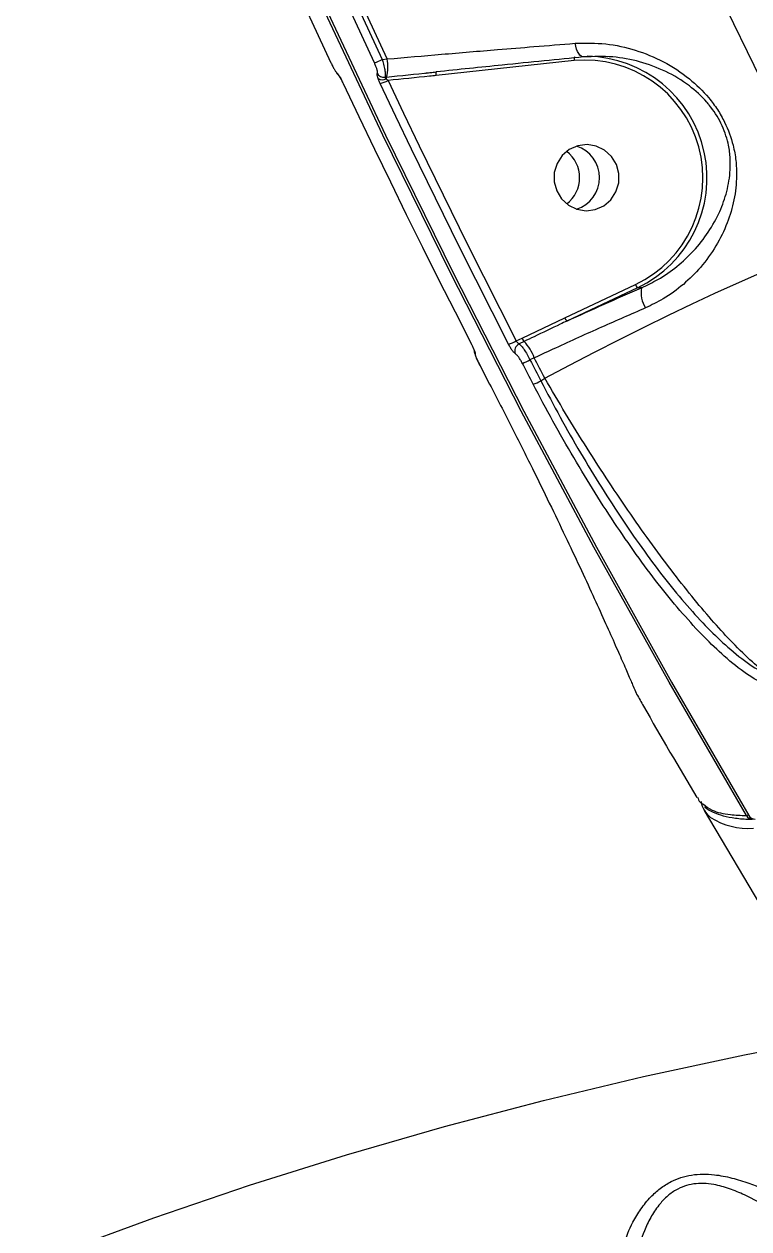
# Model space of a CAD drawing. Header units: millimetres. Extents: x -7245 to 6306, y -6696 to 5973.
# Drawn here: x 1706.9 to 1805.4, y -1257.4 to -1093.6 of the extents above; entities that cross this region are included whole.
import ezdxf

# ---------------------------------------------------------------- set-up
doc = ezdxf.new("R2010")
doc.units = ezdxf.units.MM
for name, color, linetype in [('DIKOM_ОБЪЕКТ', 7, 'Continuous'), ('DIKOM_РАЗМЕР_ЗОНА', 7, 'Continuous'), ('DIKOM_РАЗМЕР_ОБЪЕКТА', 7, 'Continuous')]:
    doc.layers.add(name, color=color, linetype=linetype)
doc.styles.add('style1', font='arial.ttf', dxfattribs={"width": 0.8})
doc.dimstyles.new('1-50', dxfattribs={"dimtxt": 300, "dimasz": 200, "dimexe": 100, "dimexo": 0, "dimgap": 100, "dimtad": 1, "dimtxsty": 'style1', "dimcen": 200, "dimclrd": 7, "dimclre": 7, "dimclrt": 7, "dimadec": 1, "dimazin": 2, "dimtfac": 1, "dimtmove": 0, "dimatfit": 2, "dimfxl": 0, "dimlwd": 25, "dimlwe": 18, "dimarcsym": 0})

# ---------------------------------------------------------------- blocks, each defined once
blk = doc.blocks.new('*D10')
at = {"layer": 'Defpoints', "color": 0, "transparency": 16777216}
for p in [(-4365.71, 2792.53), (4306.16, 475.6), (4306.16, -5965.27)]:
    blk.add_point(p, dxfattribs=at)
at = {"layer": 'DIKOM_РАЗМЕР_ОБЪЕКТА', "color": 7, "lineweight": 18, "transparency": 16777216}
for p, q in [((-4365.71, 2792.53), (-4365.71, -6065.27)), ((4306.16, 475.6), (4306.16, -6065.27))]:
    blk.add_line(p, q, dxfattribs=at)
at = {"layer": 'DIKOM_РАЗМЕР_ОБЪЕКТА', "color": 7, "lineweight": 25, "transparency": 16777216}
blk.add_line((-4165.71, -5965.27), (4106.16, -5965.27), dxfattribs=at)
at = {"layer": 'DIKOM_РАЗМЕР_ОБЪЕКТА', "color": 7, "transparency": 16777216}
for points in [[(-4165.71, -5931.93), (-4165.71, -5998.6), (-4365.71, -5965.27)], [(4106.16, -5931.93), (4106.16, -5998.6), (4306.16, -5965.27)]]:
    blk.add_solid(points, dxfattribs=at)
at = {"layer": 'DIKOM_РАЗМЕР_ОБЪЕКТА', "color": 7, "transparency": 16777216, "insert": (-85.78, -5712.1), "char_height": 300, "attachment_point": 5, "style": 'style1'}
blk.add_mtext('8650', dxfattribs=at)
blk = doc.blocks.new('*D11')
at = {"layer": 'Defpoints', "color": 0, "transparency": 16777216}
for p in [(-3472.32, 4472.83), (-6199.73, -2928.86), (1850.21, -2928.86)]:
    blk.add_point(p, dxfattribs=at)
at = {"layer": 'DIKOM_РАЗМЕР_ОБЪЕКТА', "color": 7, "lineweight": 18, "transparency": 16777216}
for p, q in [((-3472.32, 4472.83), (-6299.73, 4472.83)), ((1850.21, -2928.86), (-6299.73, -2928.86))]:
    blk.add_line(p, q, dxfattribs=at)
at = {"layer": 'DIKOM_РАЗМЕР_ОБЪЕКТА', "color": 7, "lineweight": 25, "transparency": 16777216}
blk.add_line((-6199.73, 4272.83), (-6199.73, -2728.86), dxfattribs=at)
at = {"layer": 'DIKOM_РАЗМЕР_ОБЪЕКТА', "color": 7, "transparency": 16777216}
for points in [[(-6233.06, 4272.83), (-6166.39, 4272.83), (-6199.73, 4472.83)], [(-6233.06, -2728.86), (-6166.39, -2728.86), (-6199.73, -2928.86)]]:
    blk.add_solid(points, dxfattribs=at)
at = {"layer": 'DIKOM_РАЗМЕР_ОБЪЕКТА', "color": 7, "transparency": 16777216, "insert": (-6452.9, 984.54), "char_height": 300, "attachment_point": 5, "rotation": 90, "style": 'style1'}
blk.add_mtext('7400', dxfattribs=at)
blk = doc.blocks.new('*D12')
at = {"layer": 'Defpoints', "color": 0, "transparency": 16777216}
for p in [(-5865.71, 123.34), (6306.18, -91.92), (6306.18, -6596.14)]:
    blk.add_point(p, dxfattribs=at)
at = {"layer": 'DIKOM_РАЗМЕР_ЗОНА', "color": 7, "lineweight": 18, "transparency": 16777216}
for p, q in [((-5865.71, 123.34), (-5865.71, -6696.14)), ((6306.18, -91.92), (6306.18, -6696.14))]:
    blk.add_line(p, q, dxfattribs=at)
at = {"layer": 'DIKOM_РАЗМЕР_ЗОНА', "color": 7, "lineweight": 25, "transparency": 16777216}
blk.add_line((-5665.71, -6596.14), (6106.18, -6596.14), dxfattribs=at)
at = {"layer": 'DIKOM_РАЗМЕР_ЗОНА', "color": 7, "transparency": 16777216}
for points in [[(-5665.71, -6562.81), (-5665.71, -6629.48), (-5865.71, -6596.14)], [(6106.18, -6562.81), (6106.18, -6629.48), (6306.18, -6596.14)]]:
    blk.add_solid(points, dxfattribs=at)
at = {"layer": 'DIKOM_РАЗМЕР_ЗОНА', "color": 7, "transparency": 16777216, "insert": (-71.19, -6342.97), "char_height": 300, "attachment_point": 5, "style": 'style1'}
blk.add_mtext('12150', dxfattribs=at)
blk = doc.blocks.new('*D13')
at = {"layer": 'Defpoints', "color": 0, "transparency": 16777216}
for p in [(-4231.86, 5972.83), (-6795, -4928.88), (1792.4, -4928.88)]:
    blk.add_point(p, dxfattribs=at)
at = {"layer": 'DIKOM_РАЗМЕР_ЗОНА', "color": 7, "lineweight": 18, "transparency": 16777216}
for p, q in [((-4231.86, 5972.83), (-6895, 5972.83)), ((1792.4, -4928.88), (-6895, -4928.88))]:
    blk.add_line(p, q, dxfattribs=at)
at = {"layer": 'DIKOM_РАЗМЕР_ЗОНА', "color": 7, "lineweight": 25, "transparency": 16777216}
blk.add_line((-6795, 5772.83), (-6795, -4728.88), dxfattribs=at)
at = {"layer": 'DIKOM_РАЗМЕР_ЗОНА', "color": 7, "transparency": 16777216}
for points in [[(-6828.33, 5772.83), (-6761.67, 5772.83), (-6795, 5972.83)], [(-6828.33, -4728.88), (-6761.67, -4728.88), (-6795, -4928.88)]]:
    blk.add_solid(points, dxfattribs=at)
at = {"layer": 'DIKOM_РАЗМЕР_ЗОНА', "color": 7, "transparency": 16777216, "insert": (-7048.17, 972.94), "char_height": 300, "attachment_point": 5, "rotation": 90, "style": 'style1'}
blk.add_mtext('10900', dxfattribs=at)

msp = doc.modelspace()

# ---------------------------------------------------------------- linework, layer by layer
at = {"layer": 'DIKOM_ОБЪЕКТ', "color": 7, "linetype": 'Continuous', "lineweight": 15}
for p, q in [((1755.553, -1098.43), (1756.238, -1098.355)), ((1781.658, -1098.577), (1762.868, -1100.609)), ((1749.933, -1101.076), (1749.912, -1101.02)), ((1755.909, -1100.831), (1756.134, -1100.807)), ((1780.365, -1133.527), (1789.966, -1128.997)), ((1790.261, -1129.45), (1780.659, -1133.98)), ((1790.807, -1129.45), (1790.261, -1129.45)), ((1774.571, -1136.307), (1780.365, -1133.527)), ((1773.775, -1136.682), (1774.571, -1136.307)), ((1774.848, -1136.754), (1774.152, -1137.082)), ((1768.684, -1139.726), (1770.15, -1142.56)), ((1768.684, -1139.726), (1768.694, -1139.731)), ((1776.232, -1138.99), (1775.642, -1139.268)), ((1770.15, -1142.56), (1770.16, -1142.565)), ((1777.106, -1142.1), (1777.664, -1141.76)), ((1799.336, -1200.501), (1807.708, -1214.649)), ((1805.393, -1201.207), (1805.376, -1201.202))]:
    msp.add_line(p, q, dxfattribs=at)
at = {"layer": 'DIKOM_ОБЪЕКТ', "color": 7, "linetype": 'Continuous', "lineweight": 15, "flags": 128}
for points in [[(1759.286, -990.215), (1766.689, -1009.669), (1774.432, -1028.986), (1782.514, -1048.16), (1790.931, -1067.184), (1799.682, -1086.052), (1808.763, -1104.758), (1818.172, -1123.297)], [(1805.046, -1201.207), (1794.536, -1183.058), (1784.339, -1164.726), (1774.458, -1146.217), (1764.896, -1127.536), (1755.655, -1108.689), (1746.738, -1089.681), (1738.149, -1070.519), (1729.889, -1051.208), (1721.961, -1031.754), (1714.368, -1012.163), (1707.112, -992.441)], [(1707.46, -992.441), (1714.716, -1012.163), (1722.309, -1031.754), (1730.237, -1051.208), (1738.497, -1070.519), (1747.086, -1089.681), (1756.002, -1108.689), (1765.244, -1127.536), (1774.806, -1146.217), (1784.687, -1164.726), (1794.884, -1183.058), (1805.393, -1201.207)], [(1706.48, -997.396), (1711.243, -1010.286), (1716.151, -1023.12), (1721.203, -1035.897), (1726.397, -1048.614), (1731.733, -1061.271), (1737.211, -1073.865), (1742.83, -1086.395), (1748.589, -1098.859)], [(1754.498, -1098.859), (1748.739, -1086.395), (1743.12, -1073.865), (1737.643, -1061.271), (1732.306, -1048.614), (1727.112, -1035.897), (1722.06, -1023.12), (1717.153, -1010.286), (1712.389, -997.396)], [(1713.479, -997.05), (1718.238, -1009.929), (1723.142, -1022.753), (1728.189, -1035.519), (1733.379, -1048.226), (1738.711, -1060.872), (1744.185, -1073.456), (1749.799, -1085.976), (1755.553, -1098.43)], [(1756.238, -1098.355), (1750.47, -1085.877), (1744.842, -1073.332), (1739.356, -1060.723), (1734.012, -1048.052), (1728.811, -1035.319), (1723.753, -1022.527), (1718.839, -1009.677), (1714.07, -996.771)], [(1782.962, -1098.08), (1782.788, -1098.068), (1782.611, -1097.984), (1782.437, -1097.829), (1782.27, -1097.609), (1782.117, -1097.33), (1781.98, -1096.999), (1781.865, -1096.627), (1781.774, -1096.225)], [(1750.258, -1101.703), (1752.375, -1106.165), (1754.51, -1110.617), (1756.663, -1115.061), (1758.833, -1119.496), (1761.022, -1123.921), (1763.228, -1128.338), (1765.452, -1132.745), (1767.694, -1137.143)], [(1772.735, -1137.143), (1770.493, -1132.745), (1768.269, -1128.338), (1766.062, -1123.922), (1763.874, -1119.496), (1761.703, -1115.061), (1759.55, -1110.617), (1757.416, -1106.165), (1755.299, -1101.703)], [(1756.354, -1101.271), (1758.469, -1105.729), (1760.602, -1110.178), (1762.753, -1114.618), (1764.922, -1119.049), (1767.108, -1123.471), (1769.313, -1127.884), (1771.535, -1132.288), (1773.775, -1136.682)], [(1782.142, -1110.15), (1780.987, -1110.665), (1780.021, -1111.489), (1779.323, -1112.556), (1778.95, -1113.78), (1778.931, -1115.06), (1779.268, -1116.295), (1779.934, -1117.382), (1780.875, -1118.236), (1782.014, -1118.785), (1783.26, -1118.986), (1784.511, -1118.823), (1785.666, -1118.309), (1786.632, -1117.485), (1787.33, -1116.418), (1787.703, -1115.194), (1787.722, -1113.914), (1787.385, -1112.68), (1786.719, -1111.592), (1785.779, -1110.738), (1784.639, -1110.189), (1783.393, -1109.987), (1782.142, -1110.15)], [(1777.664, -1141.76), (1781.02, -1139.982), (1784.409, -1138.22), (1787.8, -1136.491), (1791.161, -1134.81), (1794.463, -1133.192), (1797.675, -1131.652), (1800.767, -1130.204), (1803.712, -1128.862), (1806.483, -1127.637), (1809.054, -1126.541), (1811.402, -1125.584), (1813.506, -1124.775), (1815.346, -1124.12), (1816.906, -1123.626), (1818.172, -1123.297)], [(1768.694, -1139.731), (1768.877, -1140.085), (1769.06, -1140.44), (1769.243, -1140.794), (1769.426, -1141.149), (1769.609, -1141.503), (1769.793, -1141.857), (1769.976, -1142.212), (1770.16, -1142.565)], [(1776.069, -1142.565), (1775.886, -1142.212), (1775.702, -1141.857), (1775.519, -1141.503), (1775.335, -1141.149), (1775.152, -1140.794), (1774.969, -1140.44), (1774.787, -1140.085), (1774.604, -1139.731)], [(1775.642, -1139.268), (1775.825, -1139.622), (1776.007, -1139.976), (1776.19, -1140.33), (1776.373, -1140.684), (1776.556, -1141.038), (1776.739, -1141.392), (1776.923, -1141.746), (1777.106, -1142.1)], [(1777.664, -1141.76), (1777.484, -1141.413), (1777.305, -1141.067), (1777.126, -1140.721), (1776.947, -1140.375), (1776.768, -1140.029), (1776.589, -1139.682), (1776.41, -1139.336), (1776.232, -1138.99)], [(1790.057, -1184.521), (1790.069, -1184.558), (1790.147, -1184.73)], [(1650.203, -1288.407), (1662.114, -1282.297), (1674.226, -1276.459), (1686.529, -1270.898), (1699.019, -1265.615), (1711.688, -1260.615), (1724.528, -1255.899), (1737.534, -1251.47), (1750.698, -1247.332), (1764.012, -1243.485), (1777.47, -1239.933), (1791.064, -1236.677), (1804.786, -1233.719), (1818.629, -1231.06), (1818.924, -1231.007)]]:
    msp.add_lwpolyline(points, dxfattribs=at)
at = {"layer": 'DIKOM_ОБЪЕКТ', "color": 7, "linetype": 'Continuous', "lineweight": 15}
for centre, radius, start, end in [((1752.834, -1093.258), 5.843, 286.54798, 297.73204), ((1751.19, -1099.369), 5.149, 343.7819, 11.35072), ((1782.38, -1098.377), 0.749, 156.59247, 195.45494), ((1783.13, -1114.52), 16.01, 295.27851, 95.27413), ((1783.174, -1114.516), 16.531, 295.38398, 89.17152), ((1750.283, -1099.897), 0.944, 204.03856, 227.32023), ((1755.801, -1099.821), 1.016, 206.95797, 276.07456), ((1763.593, -1100.409), 0.752, 156.65937, 195.38805), ((1755.593, -1100.08), 1.104, 238.42228, 297.29545), ((1753.653, -1096.175), 5.768, 286.57556, 297.91744), ((1756.606, -1101.001), 0.511, 157.60352, 186.69349), ((1780.561, -1114.487), 4.518, 288.34619, 71.65381), ((1780.561, -1114.487), 4.518, 288.34719, 71.65281), ((1777.849, -1114.487), 4.537, 307.94186, 52.05814), ((1790.99, -1128.655), 1.079, 198.47242, 227.47785), ((1794.448, -1130.144), 3.706, 169.2093, 213.47005), ((1781.395, -1133.181), 1.086, 198.56791, 227.38235), ((1771.098, -1132.044), 5.355, 287.79573, 299.99765), ((1775.895, -1135.796), 1.42, 201.07588, 222.42836), ((1769.082, -1137.962), 1.01, 184.02097, 208.16305), ((1774.607, -1138.01), 1.033, 116.1045, 204.50113), ((1769.64, -1141.525), 7.063, 21.04034, 42.49461), ((1772.937, -1134.602), 5.393, 288.00411, 300.10628), ((1774.397, -1137.453), 5.379, 288.10786, 300.23693), ((1802.37, -1198.706), 3.522, 189.67008, 231.4705), ((1805.288, -1193.428), 9.521, 237.52988, 274.30828), ((1804.77, -1200.055), 1.185, 283.44192, 298.15483), ((1805.891, -1200.714), 0.979, 210.28018, 270.25776), ((1806.237, -1200.693), 1, 210.56828, 270.40151)]:
    msp.add_arc(centre, radius, start, end, dxfattribs=at)
for points, knots in [([(1756.238, -1098.355), (1758.697, -1098.141), (1763.684, -1097.705), (1770.405, -1097.141), (1776.498, -1096.642), (1779.922, -1096.371), (1781.774, -1096.225)], [0, 0, 0, 0, 0.2848623, 0.5777478, 0.7715677, 1, 1, 1, 1]), ([(1781.774, -1096.225), (1783.174, -1096.199), (1785.975, -1096.146), (1790.006, -1097.062), (1793.817, -1098.608), (1797.17, -1100.788), (1799.59, -1103.12), (1801.139, -1105.206), (1802.376, -1107.351), (1803.24, -1109.751), (1803.663, -1112.178), (1803.776, -1114.682), (1803.453, -1117.537), (1802.502, -1120.724), (1800.997, -1123.806), (1798.986, -1126.612), (1796.555, -1129.035), (1794.029, -1130.906), (1792.163, -1131.801), (1791.356, -1132.188)], [0, 0, 0, 0, 0.0759099, 0.151906, 0.2286343, 0.3051852, 0.3688606, 0.401615, 0.4343303, 0.4904573, 0.5282369, 0.5660875, 0.6308738, 0.6957715, 0.7645223, 0.8332303, 0.8936824, 0.9540666, 1, 1, 1, 1]), ([(1748.589, -1098.859), (1748.67, -1099.027), (1748.831, -1099.361), (1749.081, -1099.816), (1749.214, -1100.017), (1749.279, -1100.115)], [0, 0, 0, 0, 0.3372019, 0.6751992, 1, 1, 1, 1]), ([(1754.895, -1100.281), (1754.91, -1100.24), (1754.939, -1100.158), (1754.884, -1099.862), (1754.761, -1099.472), (1754.617, -1099.117), (1754.521, -1098.909), (1754.498, -1098.859)], [0, 0, 0, 0, 0.224937, 0.4496121, 0.6803204, 0.9237597, 1, 1, 1, 1]), ([(1755.553, -1098.43), (1755.579, -1098.514), (1755.69, -1098.866), (1755.848, -1099.47), (1755.967, -1100.128), (1755.998, -1100.625), (1755.939, -1100.762), (1755.909, -1100.831)], [0, 0, 0, 0, 0.0749033, 0.3151373, 0.545092, 0.7714213, 1, 1, 1, 1]), ([(1782.962, -1098.08), (1781.176, -1098.254), (1777.576, -1098.605), (1772.322, -1099.134), (1767.406, -1099.639), (1764.408, -1099.954), (1762.903, -1100.112)], [0, 0, 0, 0, 0.2794513, 0.5634155, 0.7807069, 1, 1, 1, 1]), ([(1790.807, -1129.45), (1791.562, -1129.092), (1793.305, -1128.265), (1795.691, -1126.572), (1798.001, -1124.407), (1799.963, -1121.901), (1801.461, -1119.196), (1802.465, -1116.38), (1802.884, -1113.894), (1802.876, -1111.676), (1802.581, -1109.571), (1801.719, -1107.066), (1800.516, -1105.225), (1799.07, -1103.501), (1797.14, -1101.752), (1794.085, -1099.932), (1790.598, -1098.655), (1786.879, -1097.93), (1784.278, -1098.03), (1782.962, -1098.08)], [0, 0, 0, 0, 0.0465753, 0.107648, 0.1703332, 0.2401498, 0.3113849, 0.3759961, 0.4419194, 0.4779903, 0.5149277, 0.5671121, 0.6186568, 0.6279759, 0.6895029, 0.7654816, 0.8439926, 0.9210189, 1, 1, 1, 1]), ([(1749.279, -1100.115), (1749.279, -1100.116), (1749.349, -1100.186), (1749.385, -1100.234), (1749.421, -1100.281)], [0, 0, 0, 0, 0.0022623, 1, 1, 1, 1]), ([(1749.348, -1100.235), (1749.41, -1100.332), (1749.5, -1100.473), (1749.659, -1100.599), (1749.708, -1100.638)], [0, 0, 0, 0, 0.6873056, 1, 1, 1, 1]), ([(1749.421, -1100.281), (1749.461, -1100.323), (1749.541, -1100.405), (1749.721, -1100.68), (1749.852, -1100.913), (1749.912, -1101.02)], [0, 0, 0, 0, 0.3510222, 0.7015817, 1, 1, 1, 1]), ([(1749.622, -1100.568), (1749.621, -1100.568), (1749.619, -1100.565), (1749.646, -1100.599), (1749.712, -1100.697), (1749.81, -1100.855), (1749.893, -1101.008), (1749.93, -1101.077)], [0, 0, 0, 0, 0.0513891, 0.2121274, 0.4384425, 0.745004, 1, 1, 1, 1]), ([(1755.015, -1101.02), (1754.98, -1100.913), (1754.903, -1100.68), (1754.853, -1100.405), (1754.881, -1100.323), (1754.895, -1100.281)], [0, 0, 0, 0, 0.2988985, 0.6491887, 1, 1, 1, 1]), ([(1756.134, -1100.807), (1758.097, -1100.608), (1760.351, -1100.38), (1762.611, -1100.142), (1762.903, -1100.112)], [0, 0, 0, 0, 0.8707685, 1, 1, 1, 1]), ([(1762.868, -1100.609), (1762.576, -1100.64), (1760.406, -1100.869), (1758.234, -1101.084), (1756.354, -1101.271)], [0, 0, 0, 0, 0.1343652, 1, 1, 1, 1]), ([(1761.442, -1100.268), (1761.49, -1100.263), (1761.858, -1100.225), (1762.229, -1100.186), (1762.551, -1100.152)], [0, 0, 0, 0, 0.131163, 1, 1, 1, 1]), ([(1749.912, -1101.02), (1749.946, -1101.082), (1750.062, -1101.297), (1750.177, -1101.534), (1750.258, -1101.703)], [0, 0, 0, 0, 0.2877995, 1, 1, 1, 1]), ([(1755.299, -1101.703), (1755.267, -1101.635), (1755.158, -1101.4), (1755.074, -1101.178), (1755.015, -1101.02)], [0, 0, 0, 0, 0.2879738, 1, 1, 1, 1]), ([(1755.909, -1100.831), (1755.908, -1100.841), (1755.908, -1100.854), (1755.936, -1100.898), (1755.99, -1100.961), (1756.063, -1101.028), (1756.099, -1101.061)], [0, 0, 0, 0, 0.2619776, 0.320705, 0.6711877, 1, 1, 1, 1]), ([(1756.099, -1101.061), (1756.156, -1101.11), (1756.236, -1101.18), (1756.327, -1101.25), (1756.354, -1101.271)], [0, 0, 0, 0, 0.7046738, 1, 1, 1, 1]), ([(1780.659, -1133.98), (1782.352, -1133.21), (1785.766, -1131.657), (1789.117, -1130.19), (1790.807, -1129.45)], [0, 0, 0, 0, 0.4956374, 1, 1, 1, 1]), ([(1791.356, -1132.188), (1789.362, -1133.057), (1785.317, -1134.819), (1780.2, -1137.141), (1777.19, -1138.543), (1776.232, -1138.99)], [0, 0, 0, 0, 0.3984872, 0.8085139, 1, 1, 1, 1]), ([(1780.659, -1133.98), (1780.361, -1134.121), (1778.867, -1134.826), (1776.936, -1135.765), (1775.296, -1136.542), (1774.848, -1136.754)], [0, 0, 0, 0, 0.1536246, 0.7682796, 1, 1, 1, 1]), ([(1773.775, -1136.682), (1773.807, -1136.73), (1773.87, -1136.825), (1773.974, -1136.949), (1774.068, -1137.039), (1774.126, -1137.074), (1774.149, -1137.081), (1774.152, -1137.082)], [0, 0, 0, 0, 0.2403099, 0.4810513, 0.7222962, 0.9628497, 1, 1, 1, 1]), ([(1767.694, -1137.143), (1767.706, -1137.166), (1767.794, -1137.339), (1767.947, -1137.659), (1768.106, -1138.04), (1768.2, -1138.327), (1768.194, -1138.401), (1768.192, -1138.438)], [0, 0, 0, 0, 0.0371414, 0.2777547, 0.5186244, 0.7592356, 1, 1, 1, 1]), ([(1767.721, -1137.217), (1767.757, -1137.287), (1767.864, -1137.497), (1767.986, -1137.779), (1768.062, -1137.976), (1768.088, -1138.061), (1768.087, -1138.058), (1768.086, -1138.057)], [0, 0, 0, 0, 0.1750556, 0.5256167, 0.7752264, 0.9372869, 1, 1, 1, 1]), ([(1768.068, -1138.061), (1768.068, -1138.071), (1768.065, -1138.158), (1768.104, -1138.336), (1768.19, -1138.651), (1768.384, -1139.114), (1768.599, -1139.569), (1768.722, -1139.796), (1768.744, -1139.835)], [0, 0, 0, 0, 0.0150424, 0.1329012, 0.3351989, 0.6611965, 0.9404097, 1, 1, 1, 1]), ([(1773.667, -1138.438), (1773.659, -1138.435), (1773.604, -1138.407), (1773.468, -1138.285), (1773.234, -1137.989), (1772.976, -1137.593), (1772.815, -1137.293), (1772.735, -1137.143)], [0, 0, 0, 0, 0.0374242, 0.2783437, 0.5189795, 0.7595534, 1, 1, 1, 1]), ([(1774.152, -1137.082), (1774.164, -1137.089), (1774.252, -1137.139), (1774.466, -1137.345), (1774.84, -1137.847), (1775.254, -1138.513), (1775.513, -1139.016), (1775.642, -1139.268)], [0, 0, 0, 0, 0.0371769, 0.2779689, 0.5187734, 0.7593223, 1, 1, 1, 1]), ([(1768.192, -1138.438), (1768.189, -1138.475), (1768.184, -1138.548), (1768.28, -1138.836), (1768.44, -1139.215), (1768.594, -1139.535), (1768.682, -1139.708), (1768.694, -1139.731)], [0, 0, 0, 0, 0.2407479, 0.4813673, 0.721968, 0.9626235, 1, 1, 1, 1]), ([(1774.604, -1139.731), (1774.523, -1139.581), (1774.362, -1139.282), (1774.101, -1138.887), (1773.866, -1138.591), (1773.73, -1138.47), (1773.674, -1138.442), (1773.667, -1138.438)], [0, 0, 0, 0, 0.2405627, 0.4810208, 0.7220107, 0.9630014, 1, 1, 1, 1]), ([(1770.16, -1142.565), (1771.158, -1144.504), (1773.155, -1148.38), (1775.865, -1153.797), (1778.298, -1158.764), (1780.452, -1163.249), (1782.43, -1167.451), (1784.208, -1171.3), (1785.775, -1174.754), (1787.119, -1177.767), (1788.218, -1180.264), (1789.095, -1182.283), (1789.473, -1183.163), (1789.661, -1183.602)], [0, 0, 0, 0, 0.102186, 0.2043706, 0.292488, 0.3808909, 0.469018, 0.5574085, 0.6460756, 0.734469, 0.8228806, 0.9115832, 1, 1, 1, 1]), ([(1807.869, -1183.602), (1806.947, -1183.092), (1805.102, -1182.073), (1802.195, -1179.739), (1799.284, -1176.963), (1796.406, -1173.824), (1793.457, -1170.252), (1790.465, -1166.276), (1787.464, -1161.964), (1784.488, -1157.377), (1781.573, -1152.57), (1778.738, -1147.616), (1776.958, -1144.247), (1776.069, -1142.565)], [0, 0, 0, 0, 0.1009667, 0.2019324, 0.2903349, 0.3790253, 0.4674277, 0.5561145, 0.6450876, 0.7337811, 0.8224234, 0.9113519, 1, 1, 1, 1]), ([(1777.106, -1142.1), (1777.975, -1143.748), (1779.716, -1147.05), (1782.488, -1151.905), (1785.34, -1156.616), (1788.253, -1161.11), (1791.191, -1165.335), (1794.122, -1169.229), (1797.011, -1172.726), (1799.834, -1175.799), (1802.689, -1178.516), (1805.544, -1180.798), (1807.357, -1181.791), (1808.263, -1182.288)], [0, 0, 0, 0, 0.0886954, 0.1776632, 0.2663556, 0.3550647, 0.4440575, 0.5327583, 0.6211373, 0.7097972, 0.7981768, 0.8990832, 1, 1, 1, 1]), ([(1808.263, -1182.288), (1807.485, -1181.68), (1805.929, -1180.464), (1803.333, -1177.921), (1800.673, -1175.027), (1797.997, -1171.87), (1795.195, -1168.335), (1792.293, -1164.452), (1789.333, -1160.278), (1786.35, -1155.868), (1783.386, -1151.271), (1780.465, -1146.551), (1778.597, -1143.355), (1777.664, -1141.76)], [0, 0, 0, 0, 0.1033756, 0.2067539, 0.2946077, 0.3827368, 0.4705938, 0.5587514, 0.6471832, 0.7353381, 0.8234706, 0.9118719, 1, 1, 1, 1]), ([(1789.661, -1183.602), (1789.812, -1183.952), (1790.1, -1184.624), (1790.125, -1184.68), (1790.137, -1184.706)], [0, 0, 0, 0, 0.5216218, 1, 1, 1, 1]), ([(1790.137, -1184.687), (1790.446, -1185.236), (1793.11, -1189.971), (1795.886, -1194.642), (1798.339, -1198.771)], [0, 0, 0, 0, 0.1158976, 1, 1, 1, 1]), ([(1798.423, -1198.722), (1798.503, -1198.961), (1798.635, -1199.357), (1799.051, -1199.586), (1799.217, -1199.677)], [0, 0, 0, 0, 0.6012079, 1, 1, 1, 1]), ([(1799.217, -1199.677), (1799.583, -1199.961), (1800.452, -1200.638), (1802.474, -1201.102), (1804.302, -1201.177), (1805.046, -1201.207)], [0, 0, 0, 0, 0.3002709, 0.7150681, 1, 1, 1, 1]), ([(1799.361, -1199.994), (1799.398, -1200.031), (1799.722, -1200.35), (1800.563, -1200.774), (1801.895, -1201.273), (1803.558, -1201.569), (1804.898, -1201.705), (1805.767, -1201.686), (1805.896, -1201.683)], [0, 0, 0, 0, 0.0275156, 0.2416968, 0.4689549, 0.7096325, 0.956997, 1, 1, 1, 1]), ([(1788.466, -1268.181), (1788.166, -1267.319), (1787.565, -1265.593), (1787.648, -1262.593), (1788.292, -1259.517), (1789.369, -1256.867), (1790.664, -1254.688), (1791.912, -1253.137), (1793.3, -1251.879), (1795.072, -1250.736), (1797.557, -1249.918), (1800.453, -1249.919), (1803.085, -1250.434), (1805.958, -1251.342), (1809.26, -1252.764), (1812.938, -1254.699), (1816.454, -1256.763), (1819.321, -1258.624), (1821.553, -1260.186), (1822.606, -1261.016), (1823.132, -1261.43)], [0, 0, 0, 0, 0.0754478, 0.1510322, 0.2213848, 0.2917225, 0.3346606, 0.3775429, 0.4104259, 0.4432536, 0.4962467, 0.5490792, 0.5889873, 0.6289751, 0.6969458, 0.7650081, 0.8363505, 0.9076315, 0.9538268, 1, 1, 1, 1]), ([(1820.932, -1264.104), (1820.445, -1263.659), (1819.463, -1262.761), (1817.419, -1261.066), (1814.797, -1259.029), (1811.63, -1256.758), (1808.299, -1254.603), (1805.353, -1252.982), (1802.757, -1251.903), (1800.433, -1251.253), (1797.847, -1251.123), (1795.673, -1251.894), (1794.175, -1253.017), (1793.015, -1254.281), (1791.995, -1255.856), (1790.968, -1258.073), (1790.154, -1260.8), (1789.794, -1263.923), (1789.749, -1266.153), (1790.063, -1267.183), (1790.099, -1267.301)], [0, 0, 0, 0, 0.0503392, 0.1014656, 0.1791, 0.2585424, 0.3314686, 0.4059273, 0.4470774, 0.4891768, 0.5421888, 0.5949303, 0.6280836, 0.6622704, 0.7075529, 0.7536134, 0.8297553, 0.9074623, 0.9894305, 1, 1, 1, 1])]:
    msp.add_open_spline(points, degree=3, knots=knots, dxfattribs=at)

# ---------------------------------------------------------------- dimensions: what is measured, and where the dimension line sits
at = {"layer": 'DIKOM_РАЗМЕР_ЗОНА'}
dim = msp.add_linear_dim(base=(-6795.001, -4928.879), p1=(-4231.865, 5972.834), p2=(1792.398, -4928.879), angle=90, text='10900', dimstyle='1-50', dxfattribs=at)
dim.commit()
dim.dimension.update_dxf_attribs({"geometry": '*D13', "text_midpoint": (-6795.001, 972.936), "dimtype": 160})
dim = msp.add_linear_dim(base=(6306.184, -6596.144), p1=(-5865.714, 123.344), p2=(6306.184, -91.922), text='12150', dimstyle='1-50', dxfattribs=at)
dim.commit()
dim.dimension.update_dxf_attribs({"geometry": '*D12', "text_midpoint": (-71.192, -6596.144), "dimtype": 160})
at = {"layer": 'DIKOM_РАЗМЕР_ОБЪЕКТА'}
dim = msp.add_linear_dim(base=(-6199.728, -2928.864), p1=(-3472.315, 4472.834), p2=(1850.213, -2928.864), angle=90, text='7400', dimstyle='1-50', dxfattribs=at)
dim.commit()
dim.dimension.update_dxf_attribs({"geometry": '*D11', "text_midpoint": (-6199.728, 984.539), "dimtype": 160})
dim = msp.add_linear_dim(base=(4306.158, -5965.268), p1=(-4365.714, 2792.532), p2=(4306.158, 475.605), text='8650', dimstyle='1-50', dxfattribs=at)
dim.commit()
dim.dimension.update_dxf_attribs({"geometry": '*D10', "text_midpoint": (-85.784, -5965.268), "dimtype": 160})

doc.saveas('drawing.dxf')
